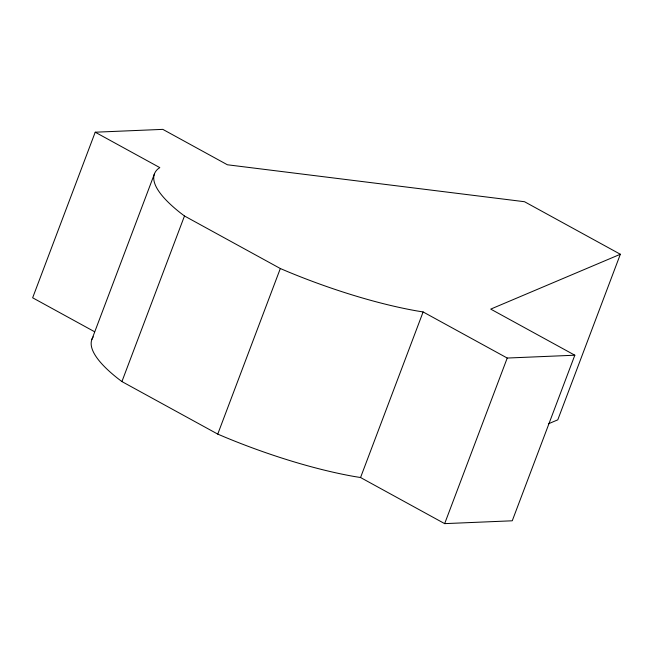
<?xml version="1.0" encoding="UTF-8"?>
<svg xmlns="http://www.w3.org/2000/svg" width="653" height="653" viewBox="0 0 653 653"><rect width="100%" height="100%" fill="white"/><g stroke="black" fill="none" stroke-linecap="round" stroke-linejoin="round"><path stroke-width="0.98" d="M548.389 423.813L557.784 419.838L620.35 254.254L524.514 201.72L227.399 164.776L162.817 129.367L95.216 132.208L32.65 297.792L94.579 331.74M91.861 339.478L154.434 173.894M620.35 254.254L490.721 309.106L574.828 355.208L512.254 520.792L444.66 523.633L360.554 477.531L354.367 476.519A182.587 44.788 20.7 0 1 224.991 437.175L217.751 434.106L121.915 381.572L184.481 215.988L180.277 212.788A182.587 44.788 20.7 0 1 157.92 168.964L159.805 167.609L95.216 132.208M217.751 434.106L280.325 268.522L184.481 215.988M360.554 477.531L423.12 311.946L507.226 358.048L574.828 355.208M444.66 523.633L507.226 358.048M423.12 311.946L416.932 310.934A182.587 44.788 20.7 0 1 287.565 271.599L280.325 268.522M121.915 381.572L117.711 378.373A182.587 44.788 20.7 0 1 93.248 336.866"/></g></svg>
